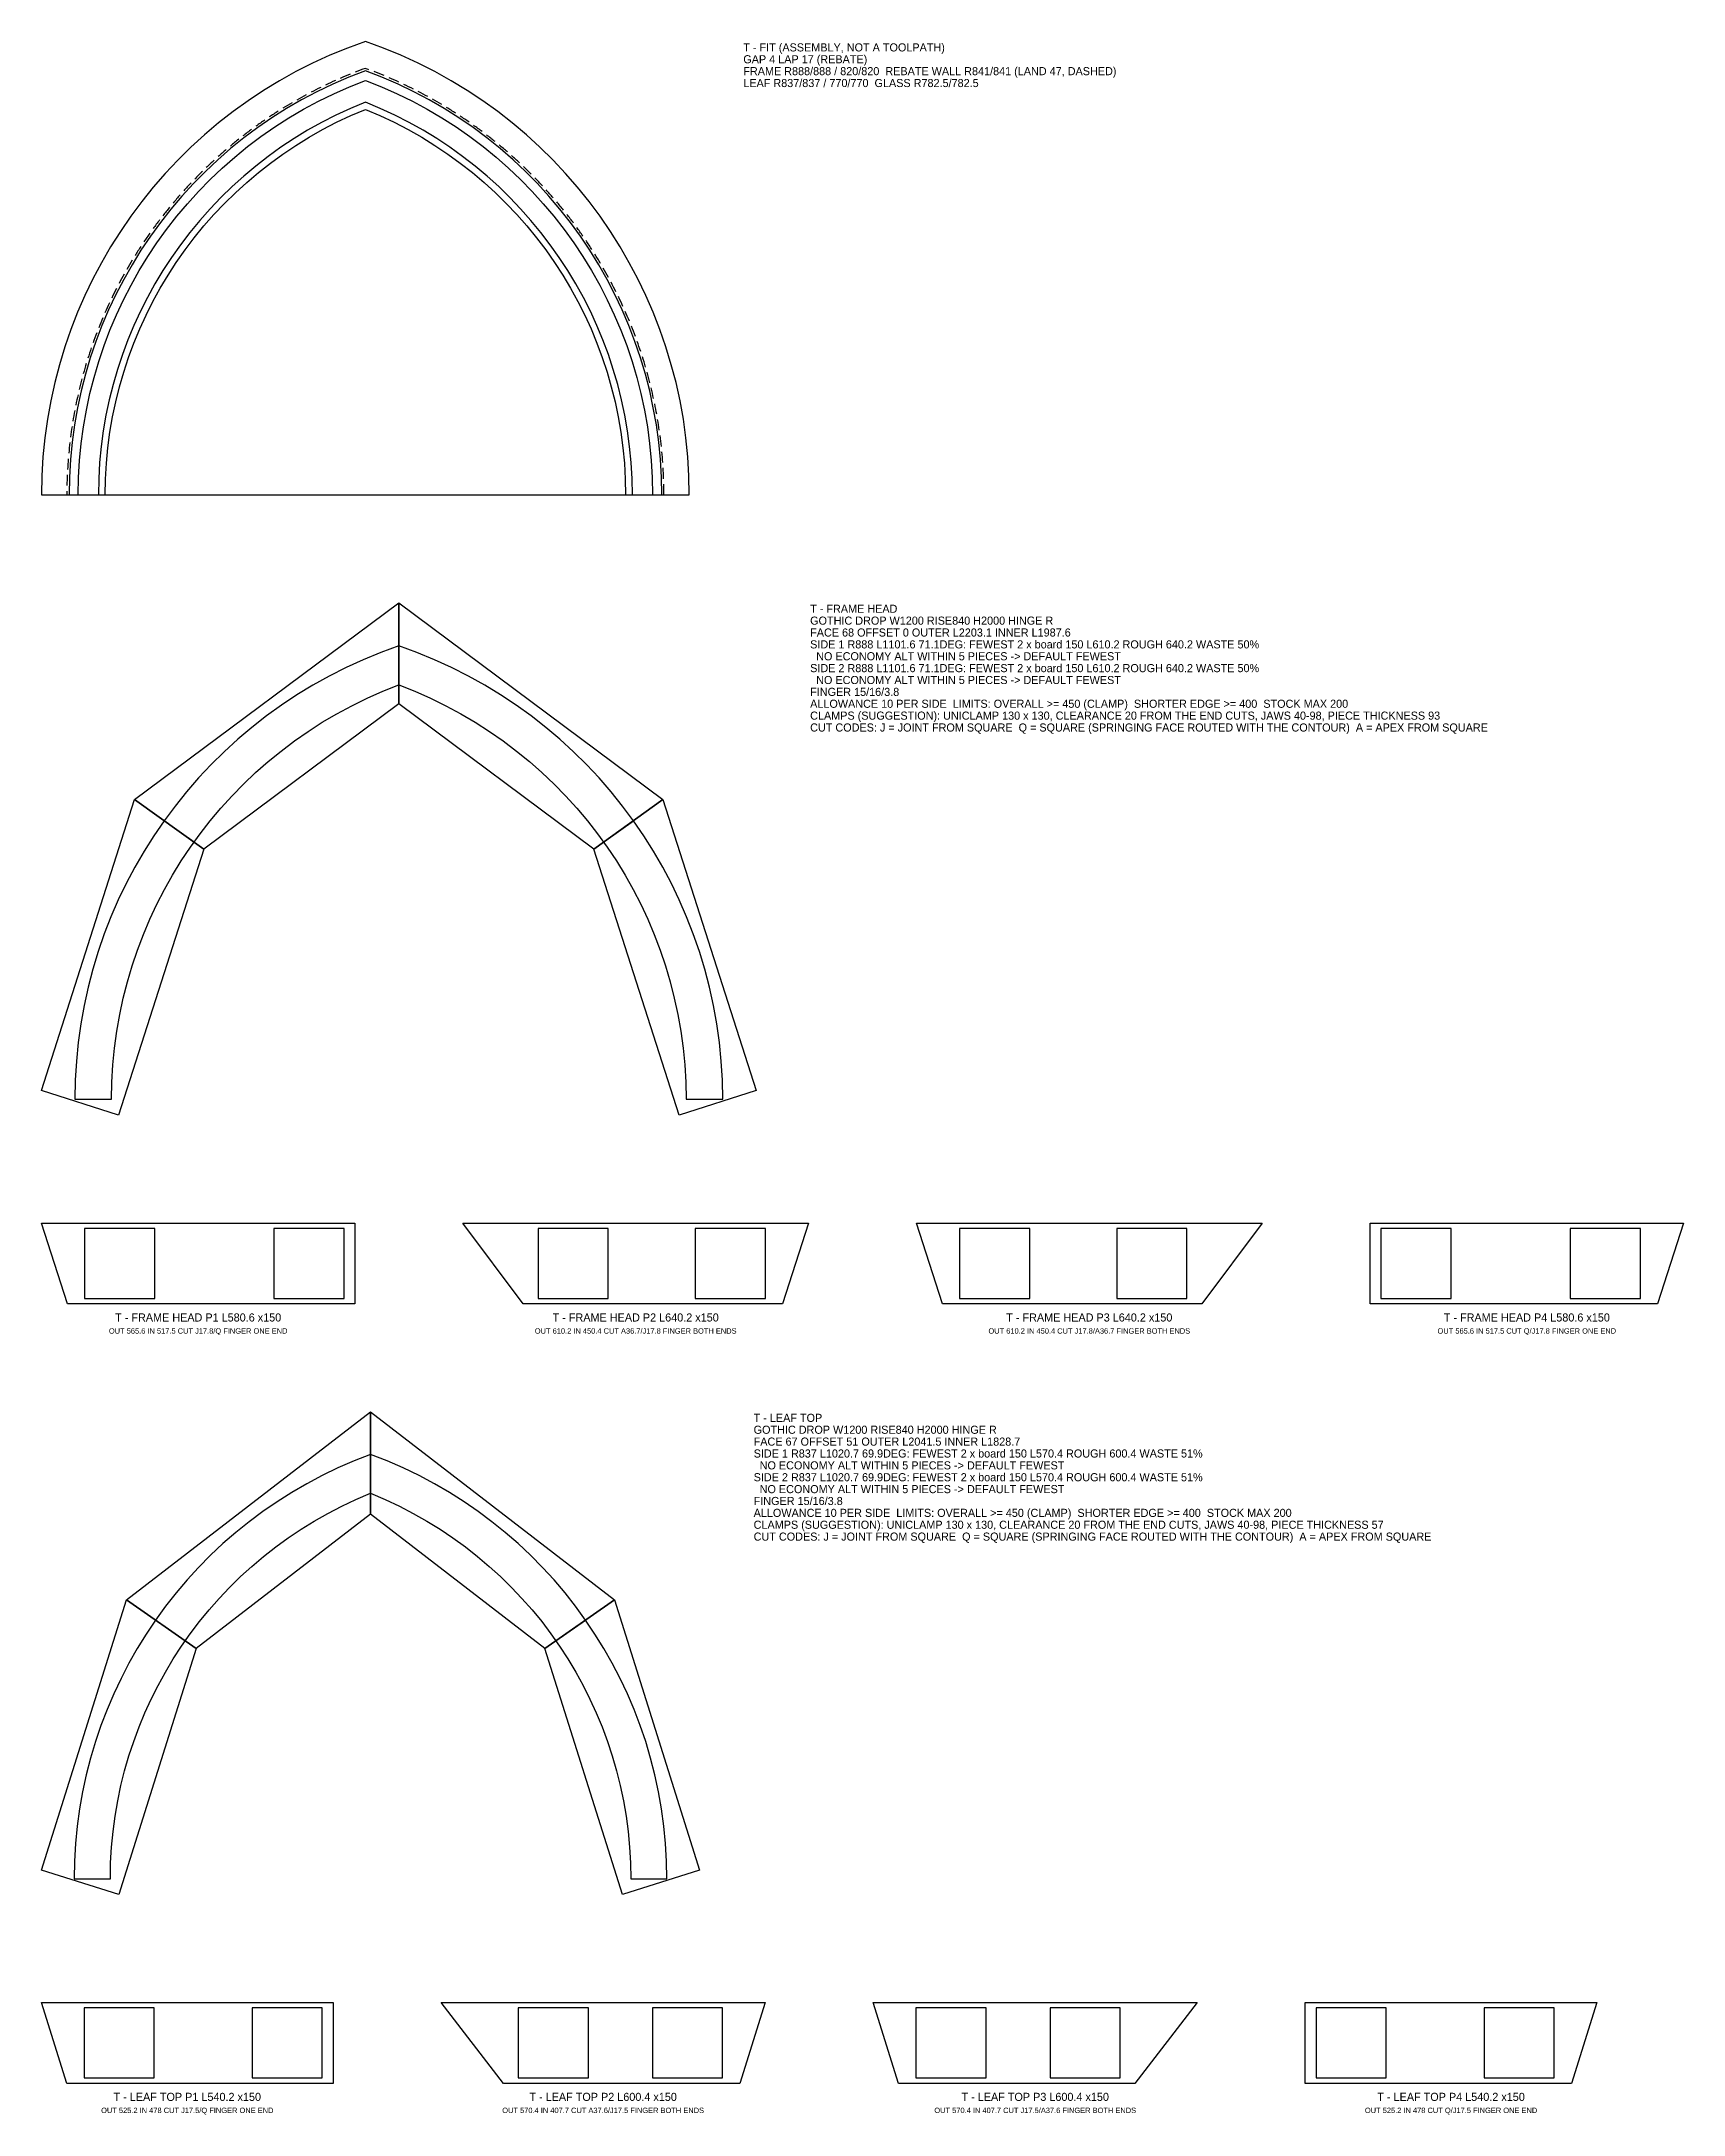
# Model space of a CAD drawing. Extents: x 0 to 3042, y -58 to 3783.
import ezdxf
from ezdxf.enums import TextEntityAlignment as Align

# ---------------------------------------------------------------- set-up
doc = ezdxf.new("R2010")
doc.units = 0
for name, color, linetype in [('ASSEMBLY', 8, 'CONTINUOUS'), ('CLAMPS', 3, 'CONTINUOUS'), ('CONTOUR', 7, 'CONTINUOUS'), ('FINGER', 1, 'CONTINUOUS'), ('FIT', 4, 'CONTINUOUS'), ('PIECES', 5, 'CONTINUOUS'), ('TEXT', 94, 'CONTINUOUS')]:
    doc.layers.add(name, color=color, linetype=linetype)

msp = doc.modelspace()

# ---------------------------------------------------------------- linework, layer by layer
at = {"layer": 'ASSEMBLY'}
for points in [[(661.917546, 2555.91039), (300.773684, 2286.785943), (172.599163, 2378.339172), (661.917546, 2742.979287)], [(1023.061407, 2286.785943), (661.917546, 2555.91039), (661.917546, 2742.979287), (1151.235928, 2378.339172)], [(300.773684, 2286.785943), (142.844326, 1793.9729), (0, 1839.749515), (172.599163, 2378.339172)], [(1180.990765, 1793.9729), (1023.061407, 2286.785943), (1151.235928, 2378.339172), (1323.835092, 1839.749515)], [(609.591084, 1054.662168), (286.567074, 805.949497), (157.654561, 896.003907), (609.591084, 1243.9729)], [(932.615094, 805.949497), (609.591084, 1054.662168), (609.591084, 1243.9729), (1061.527606, 896.003907)], [(286.567074, 805.949497), (143.082322, 350), (0, 395.027205), (157.654561, 896.003907)], [(1076.099846, 350), (932.615094, 805.949497), (1061.527606, 896.003907), (1219.182167, 395.027205)]]:
    msp.add_lwpolyline(points, close=True, dxfattribs=at)
at = {"layer": 'CLAMPS'}
for points in [[(79.865107, 1453.9729), (209.865107, 1453.9729), (209.865107, 1583.9729), (79.865107, 1583.9729)], [(430.569881, 1453.9729), (560.569881, 1453.9729), (560.569881, 1583.9729), (430.569881, 1583.9729)], [(919.897897, 1453.9729), (1049.897897, 1453.9729), (1049.897897, 1583.9729), (919.897897, 1583.9729)], [(1210.946441, 1453.9729), (1340.946441, 1453.9729), (1340.946441, 1583.9729), (1210.946441, 1583.9729)], [(1700.676656, 1453.9729), (1830.676656, 1453.9729), (1830.676656, 1583.9729), (1700.676656, 1583.9729)], [(1991.7252, 1453.9729), (2121.7252, 1453.9729), (2121.7252, 1583.9729), (1991.7252, 1583.9729)], [(2481.053216, 1453.9729), (2611.053216, 1453.9729), (2611.053216, 1583.9729), (2481.053216, 1583.9729)], [(2831.757989, 1453.9729), (2961.757989, 1453.9729), (2961.757989, 1583.9729), (2831.757989, 1583.9729)], [(79.057216, 10), (209.057216, 10), (209.057216, 140), (79.057216, 140)], [(390.197693, 10), (520.197693, 10), (520.197693, 140), (390.197693, 140)], [(882.990838, 10), (1012.990838, 10), (1012.990838, 140), (882.990838, 140)], [(1131.516705, 10), (1261.516705, 10), (1261.516705, 140), (1131.516705, 140)], [(1619.631136, 10), (1749.631136, 10), (1749.631136, 140), (1619.631136, 140)], [(1868.157003, 10), (1998.157003, 10), (1998.157003, 140), (1868.157003, 140)], [(2360.950148, 10), (2490.950148, 10), (2490.950148, 140), (2360.950148, 140)], [(2672.090625, 10), (2802.090625, 10), (2802.090625, 140), (2672.090625, 140)]]:
    msp.add_lwpolyline(points, close=True, dxfattribs=at)
at = {"layer": 'CONTOUR'}
for points in [[(1261.917546, 1823.111756, 0.320465), (661.917546, 2663.111756, 0.320465), (61.917546, 1823.111756), (129.917546, 1823.111756, -0.312605), (661.917546, 2590.872135, -0.312605), (1193.917546, 1823.111756)], [(1158.591084, 379.106474, 0.314694), (609.591084, 1164.997688, 0.314694), (60.591084, 379.106474), (127.591084, 379.106474, -0.305902), (609.591084, 1093.21851, -0.305902), (1091.591084, 379.106474)]]:
    msp.add_lwpolyline(points, format="xyb", close=True, dxfattribs=at)
at = {"layer": 'FINGER'}
for points in [[(661.917546, 2590.872135), (661.917546, 2663.111756)], [(282.656099, 2299.727075), (227.322223, 2339.251272)], [(1041.178992, 2299.727075), (1096.512868, 2339.251272)], [(609.591084, 1093.21851), (609.591084, 1164.997688)], [(266.358717, 820.066449), (211.433303, 858.435693)], [(952.823451, 820.066449), (1007.748864, 858.435693)]]:
    msp.add_lwpolyline(points, dxfattribs=at)
at = {"layer": 'FIT'}
for points in [[(1200, 2942.979287, 0.320465), (600, 3782.979287, 0.320465), (0, 2942.979287), (68, 2942.979287, -0.312605), (600, 3710.739666, -0.312605), (1132, 2942.979287)], [(1149, 2942.979287, 0.314694), (600, 3728.8705, 0.314694), (51, 2942.979287), (118, 2942.979287, -0.305902), (600, 3657.091323, -0.305902), (1082, 2942.979287)], [(1094.5, 2942.979287, 0.307662), (600, 3670.552135, 0.307662), (105.5, 2942.979287)]]:
    msp.add_lwpolyline(points, format="xyb", close=True, dxfattribs=at)
for points in [[(600, 3733.129272, 0.005945), (581.292481, 3726.057506)], [(606.651998, 3730.672882, 0.002108), (600, 3733.129272)], [(634.557054, 3719.663229, 0.005945), (615.997102, 3727.113689)], [(517.250602, 3697.84741, 0.005945), (499.405448, 3688.817925)], [(544.408271, 3710.589685, 0.005945), (526.25244, 3702.202378)], [(572.003107, 3722.355296, 0.005945), (553.559699, 3714.620839)], [(662.051706, 3707.665368, 0.005945), (643.769277, 3715.773015)], [(689.100972, 3694.694563, 0.005945), (671.119327, 3703.449082)], [(715.670436, 3680.767318, 0.005945), (698.012454, 3690.157569)], [(438.74309, 3653.928813, 0.005945), (421.964473, 3643.044918)], [(464.38438, 3669.49894, 0.005945), (447.228271, 3659.220365)], [(490.564654, 3684.144683, 0.005945), (473.052882, 3674.484508)], [(741.726292, 3665.901353, 0.005945), (724.41444, 3675.915389)], [(767.235389, 3650.115582, 0.005945), (750.291693, 3660.740662)], [(389.207236, 3620.095804, 0.005945), (373.24714, 3608.043564)], [(413.67341, 3637.454114, 0.005945), (397.293633, 3625.978746)], [(792.16527, 3633.430091, 0.005945), (775.611288, 3644.652696)], [(816.484215, 3615.86611, 0.005945), (800.341011, 3627.67196)], [(342.209118, 3582.817792, 0.005945), (327.148744, 3569.658526)], [(365.375698, 3601.87597, 0.005945), (349.85559, 3589.262192)], [(840.161283, 3597.445985, 0.005945), (824.449396, 3609.82006)], [(863.166349, 3578.193153, 0.005945), (847.905769, 3591.119709)], [(297.987851, 3542.284438, 0.005945), (283.903823, 3528.085096)], [(319.736972, 3562.94552, 0.005945), (305.155494, 3549.257508)], [(885.470141, 3558.132111, 0.005945), (870.680286, 3571.5947)], [(907.044283, 3537.288383, 0.005945), (892.743969, 3551.269877)], [(256.768422, 3498.701965, 0.005945), (243.732395, 3483.534791)], [(276.989429, 3520.860833, 0.005945), (263.420769, 3506.168229)], [(927.861323, 3515.688489, 0.005945), (914.068747, 3530.171099)], [(947.894776, 3493.359913, 0.005945), (934.627486, 3508.325211)], [(237.350559, 3475.836026, 0.005945), (224.863751, 3460.213581)], [(967.119152, 3470.331063, 0.005945), (954.394028, 3485.760009)], [(985.509992, 3446.63124, 0.005945), (973.343225, 3462.504203)], [(201.022035, 3428.100174, 0.005945), (189.680609, 3411.627372)], [(218.760545, 3452.29211, 0.005945), (206.838844, 3436.234271)], [(1003.043895, 3422.2906, 0.005945), (991.450966, 3438.587383)], [(184.157596, 3403.290996, 0.005945), (173.410875, 3386.42419)], [(1019.698553, 3397.34011, 0.005945), (1008.694212, 3414.039979)], [(1035.452775, 3371.811517, 0.005945), (1025.051023, 3388.893223)], [(153.135625, 3351.947929, 0.005945), (143.618561, 3334.35797)], [(168.188687, 3377.896144, 0.005945), (158.050345, 3360.656795)], [(1050.286517, 3345.737302, 0.005945), (1040.500588, 3363.179112)], [(139.017563, 3325.479364, 0.005945), (130.133887, 3307.561177)], [(1064.180904, 3319.150641, 0.005945), (1055.02325, 3336.930363)], [(1077.118259, 3292.08536, 0.005945), (1068.600531, 3310.180372)], [(113.65708, 3271.116517, 0.005945), (106.073267, 3252.610655)], [(125.852465, 3298.524128, 0.005945), (117.613479, 3280.30051)], [(1089.08212, 3264.575896, 0.005945), (1081.215156, 3282.963175)], [(102.446925, 3243.291402, 0.005945), (95.527935, 3224.526842)], [(1100.057265, 3236.657251, 0.005945), (1092.851075, 3255.313402)], [(1110.029731, 3208.364946, 0.005945), (1103.493482, 3227.266232)], [(92.236264, 3215.084187, 0.005945), (85.9909, 3196.084804)], [(1118.986829, 3179.73498, 0.005945), (1113.128838, 3198.857352)], [(74.864101, 3157.667454, 0.005945), (69.988959, 3138.271214)], [(83.038088, 3186.530762, 0.005945), (77.474296, 3167.320729)], [(1126.917162, 3150.803779, 0.005945), (1121.744883, 3170.122906)], [(67.724702, 3128.53099, 0.005945), (63.544414, 3108.973221)], [(1133.81064, 3121.608154, 0.005945), (1129.330654, 3141.099457)], [(1139.658492, 3092.185251, 0.005945), (1135.8765, 3111.82393)], [(61.628974, 3099.158441, 0.005945), (58.148859, 3079.464026)], [(1144.453279, 3062.572508, 0.005945), (1141.374091, 3082.333574)], [(52.598222, 3039.854825, 0.005945), (50.53084, 3019.962438)], [(56.584675, 3069.587177, 0.005945), (53.809161, 3049.781176)], [(1148.188899, 3032.8076, 0.005945), (1145.816433, 3052.665912)], [(49.674688, 3009.999214, 0.005945), (48.318067, 2990.04575)], [(1150.860599, 3002.9284, 0.005945), (1149.197874, 3022.858691)], [(47.817791, 2980.058331, 0.005945), (47.173659, 2960.069177)], [(1152.464979, 2972.972925, 0.005945), (1151.514112, 2992.949836)], [(1153, 2942.979287, 0.005945), (1152.762199, 2962.977402)], [(47.029895, 2950.07027, 0.002108), (47, 2942.979287)]]:
    msp.add_lwpolyline(points, format="xyb", dxfattribs=at)
at = {"layer": 'PIECES'}
for points in [[(580.569881, 1443.9729), (48.069758, 1443.9729), (0, 1593.9729), (580.569881, 1593.9729)], [(1372.74179, 1443.9729), (892.349898, 1443.9729), (780.569881, 1593.9729), (1420.811548, 1593.9729)], [(2149.273199, 1443.9729), (1668.881306, 1443.9729), (1620.811548, 1593.9729), (2261.053216, 1593.9729)], [(2993.553338, 1443.9729), (2461.053216, 1443.9729), (2461.053216, 1593.9729), (3041.623096, 1593.9729)], [(540.197693, 0), (47.204159, 0), (0, 150), (540.197693, 150)], [(1293.369761, 0), (855.690348, 0), (740.197693, 150), (1340.57392, 150)], [(2025.457492, 0), (1587.77808, 0), (1540.57392, 150), (2140.950148, 150)], [(2833.943681, 0), (2340.950148, 0), (2340.950148, 150), (2881.147841, 150)]]:
    msp.add_lwpolyline(points, close=True, dxfattribs=at)

# ---------------------------------------------------------------- texts
at = {"layer": 'TEXT'}
for s, p in [('T - FIT (ASSEMBLY, NOT A TOOLPATH)', (1300, 3764.479287)), ('GAP 4 LAP 17 (REBATE)', (1300, 3742.479287)), ('FRAME R888/888 / 820/820  REBATE WALL R841/841 (LAND 47, DASHED)', (1300, 3720.479287)), ('LEAF R837/837 / 770/770  GLASS R782.5/782.5', (1300, 3698.479287)), ('T - FRAME HEAD', (1423.835092, 2724.479287)), ('GOTHIC DROP W1200 RISE840 H2000 HINGE R', (1423.835092, 2702.479287)), ('FACE 68 OFFSET 0 OUTER L2203.1 INNER L1987.6', (1423.835092, 2680.479287)), ('SIDE 1 R888 L1101.6 71.1DEG: FEWEST 2 x board 150 L610.2 ROUGH 640.2 WASTE 50%', (1423.835092, 2658.479287)), ('  NO ECONOMY ALT WITHIN 5 PIECES -> DEFAULT FEWEST', (1423.835092, 2636.479287)), ('SIDE 2 R888 L1101.6 71.1DEG: FEWEST 2 x board 150 L610.2 ROUGH 640.2 WASTE 50%', (1423.835092, 2614.479287)), ('FINGER 15/16/3.8', (1423.835092, 2570.479287)), ('  NO ECONOMY ALT WITHIN 5 PIECES -> DEFAULT FEWEST', (1423.835092, 2592.479287)), ('ALLOWANCE 10 PER SIDE  LIMITS: OVERALL >= 450 (CLAMP)  SHORTER EDGE >= 400  STOCK MAX 200', (1423.835092, 2548.479287)), ('CLAMPS (SUGGESTION): UNICLAMP 130 x 130, CLEARANCE 20 FROM THE END CUTS, JAWS 40-98, PIECE THICKNESS 93', (1423.835092, 2526.479287)), ('CUT CODES: J = JOINT FROM SQUARE  Q = SQUARE (SPRINGING FACE ROUTED WITH THE CONTOUR)  A = APEX FROM SQUARE', (1423.835092, 2504.479287)), ('T - LEAF TOP', (1319.182167, 1225.4729)), ('GOTHIC DROP W1200 RISE840 H2000 HINGE R', (1319.182167, 1203.4729)), ('FACE 67 OFFSET 51 OUTER L2041.5 INNER L1828.7', (1319.182167, 1181.4729)), ('SIDE 1 R837 L1020.7 69.9DEG: FEWEST 2 x board 150 L570.4 ROUGH 600.4 WASTE 51%', (1319.182167, 1159.4729)), ('  NO ECONOMY ALT WITHIN 5 PIECES -> DEFAULT FEWEST', (1319.182167, 1137.4729)), ('SIDE 2 R837 L1020.7 69.9DEG: FEWEST 2 x board 150 L570.4 ROUGH 600.4 WASTE 51%', (1319.182167, 1115.4729)), ('FINGER 15/16/3.8', (1319.182167, 1071.4729)), ('  NO ECONOMY ALT WITHIN 5 PIECES -> DEFAULT FEWEST', (1319.182167, 1093.4729)), ('ALLOWANCE 10 PER SIDE  LIMITS: OVERALL >= 450 (CLAMP)  SHORTER EDGE >= 400  STOCK MAX 200', (1319.182167, 1049.4729)), ('CLAMPS (SUGGESTION): UNICLAMP 130 x 130, CLEARANCE 20 FROM THE END CUTS, JAWS 40-98, PIECE THICKNESS 57', (1319.182167, 1027.4729)), ('CUT CODES: J = JOINT FROM SQUARE  Q = SQUARE (SPRINGING FACE ROUTED WITH THE CONTOUR)  A = APEX FROM SQUARE', (1319.182167, 1005.4729))]:
    msp.add_text(s, height=15, dxfattribs=at).set_placement(p)
for s, height, p in [('T - FRAME HEAD P1 L580.6 x150', 15, (290.28494, 1418.9729)), ('T - FRAME HEAD P2 L640.2 x150', 15, (1100.690714, 1418.9729)), ('T - FRAME HEAD P3 L640.2 x150', 15, (1940.932382, 1418.9729)), ('T - FRAME HEAD P4 L580.6 x150', 15, (2751.338156, 1418.9729)), ('OUT 565.6 IN 517.5 CUT J17.8/Q FINGER ONE END', 10, (290.28494, 1393.9729)), ('OUT 610.2 IN 450.4 CUT A36.7/J17.8 FINGER BOTH ENDS', 10, (1100.690714, 1393.9729)), ('OUT 610.2 IN 450.4 CUT J17.8/A36.7 FINGER BOTH ENDS', 10, (1940.932382, 1393.9729)), ('OUT 565.6 IN 517.5 CUT Q/J17.8 FINGER ONE END', 10, (2751.338156, 1393.9729)), ('T - LEAF TOP P1 L540.2 x150', 15, (270.098847, -25)), ('T - LEAF TOP P2 L600.4 x150', 15, (1040.385807, -25)), ('T - LEAF TOP P3 L600.4 x150', 15, (1840.762034, -25)), ('T - LEAF TOP P4 L540.2 x150', 15, (2611.048994, -25)), ('OUT 525.2 IN 478 CUT J17.5/Q FINGER ONE END', 10, (270.098847, -50)), ('OUT 570.4 IN 407.7 CUT A37.6/J17.5 FINGER BOTH ENDS', 10, (1040.385807, -50)), ('OUT 570.4 IN 407.7 CUT J17.5/A37.6 FINGER BOTH ENDS', 10, (1840.762034, -50)), ('OUT 525.2 IN 478 CUT Q/J17.5 FINGER ONE END', 10, (2611.048994, -50))]:
    msp.add_text(s, height=height, dxfattribs=at).set_placement(p, align=Align.MIDDLE_CENTER)

doc.saveas('drawing.dxf')
